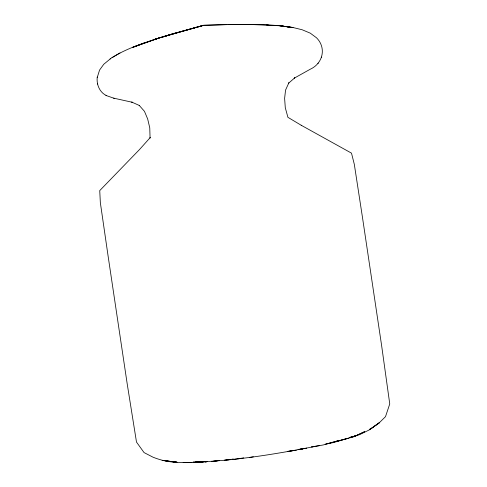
<?xml version="1.0" encoding="UTF-8"?>
<svg xmlns="http://www.w3.org/2000/svg" width="487" height="487" viewBox="0 0 487 487"><rect width="100%" height="100%" fill="white"/><g stroke="black" fill="none" stroke-linecap="round" stroke-linejoin="round"><path stroke-width="0.73" d="M371.155 428.542L379.263 422.795L385.497 416.659L389.752 403.936L381.613 345.496L362.535 217.811L354.317 164.344L351.498 153.143L301.209 125.262L301.611 125.494L287.914 117.324L285.285 107.706L284.621 98.368L285.552 90.095L288.87 82.802L288.341 83.417L294.781 77.817L294.197 78.194L310.201 69.251C322.887 63.547 326.661 47.896 316.52 37.797L310.286 33.165L302.117 29.744L293.016 27.522L279.544 25.756L247.822 24.368L266.535 24.74L278.948 25.653L289.625 27.071L279.544 25.756M97.248 77.47L99.561 70.079L103.761 64.266L111.188 58.142C125.81 48.755 142.49 43.44 158.884 38.077L132.726 47.336L157.301 38.491L203.688 25.294L231.611 24.447L257.258 24.453L228.397 24.557M317.968 63.517L318.218 63.097M321.469 57.545L321.724 57.107M110.044 59.006L110.549 58.574M371.124 428.56L379.263 422.795L369.316 429.905L359.406 434.702L349.185 437.697L357.647 435.281L354.098 436.285M377.912 423.812L378.661 423.294M370.54 428.968L371.307 428.481L369.937 429.126L371.307 428.481M112.059 57.679L120.003 52.955M133.517 47.032L144.852 42.686M349.124 437.691L351.255 437.089M175.259 33.14L153.618 39.691L170.213 34.54L203.688 25.294L227.039 24.642M350.774 437.229L355.656 435.889L364.568 431.689L353.592 436.863L335.482 441.672L348.248 438.215L333.565 442.549L325.17 444.15M326.625 443.913L337.704 440.881L323.173 444.978L313.451 446.652M205.124 461.871L206.64 461.834L195.445 462.084C235.805 460.708 275.898 454.085 315.485 446.348L311.735 446.902M249.332 457.457L253.343 456.818M238.234 458.76L243.677 457.877M231.928 459.198L233.346 458.973M313.695 446.573L319.442 445.648M311.607 446.908L315.308 446.311M300.747 449.087L306.652 448.21L300.589 449.111M234.186 459.344L238.965 458.638M292.346 450.804L287.92 451.37L296.4 450.201M219.284 460.501L215.759 461.006L219.351 460.483L217.366 460.72M215.997 460.903L211.875 461.457L215.522 460.97M299.268 449.306L302.476 448.886L300.99 449.081M298.014 449.464L299.499 449.27M203.724 461.907L198.392 462.419L183.149 462.486L185.31 462.419M200.571 461.919L192.992 462.157L202.848 461.926M228.543 24.6L236.079 24.387M113.629 98.143L132.324 102.282L131.727 102.075L139.544 105.557L139.179 105.344L144.469 111.34L147.677 118.992L149.765 127.868L150.069 138.083L150.227 137.565L139.428 149.625L99.744 190.6L100.334 202.592L108.108 256.119L127.192 383.811L136.494 442.074L144.055 452.587L153.149 457.256C160.71 460.209 168.806 462.273 176.976 462.126M163.407 460.532L162.128 460.361L176.872 462.133M191.202 462.449L178.157 462.65L164.935 460.672L176.513 462.224L174.717 462.169M246.872 24.429L252.296 24.478M248.948 24.362L257.611 24.593M266.444 24.886L268.307 25.001M97.236 77.068C96.329 84.44 99.64 92.585 106.708 95.708M105.929 95.446L114.354 98.392M97.437 83.691L97.443 84.093M173.822 33.536L161.891 37.158L203.688 25.294L173.822 33.536M230.509 459.43L228.373 459.777L230.479 459.442M229.815 459.515L224.233 460.325L229.797 459.515M207.322 461.481L205.118 461.773L207.34 461.481M282.29 26.048L281.011 25.89L293.016 27.522L282.29 26.048"/></g></svg>
